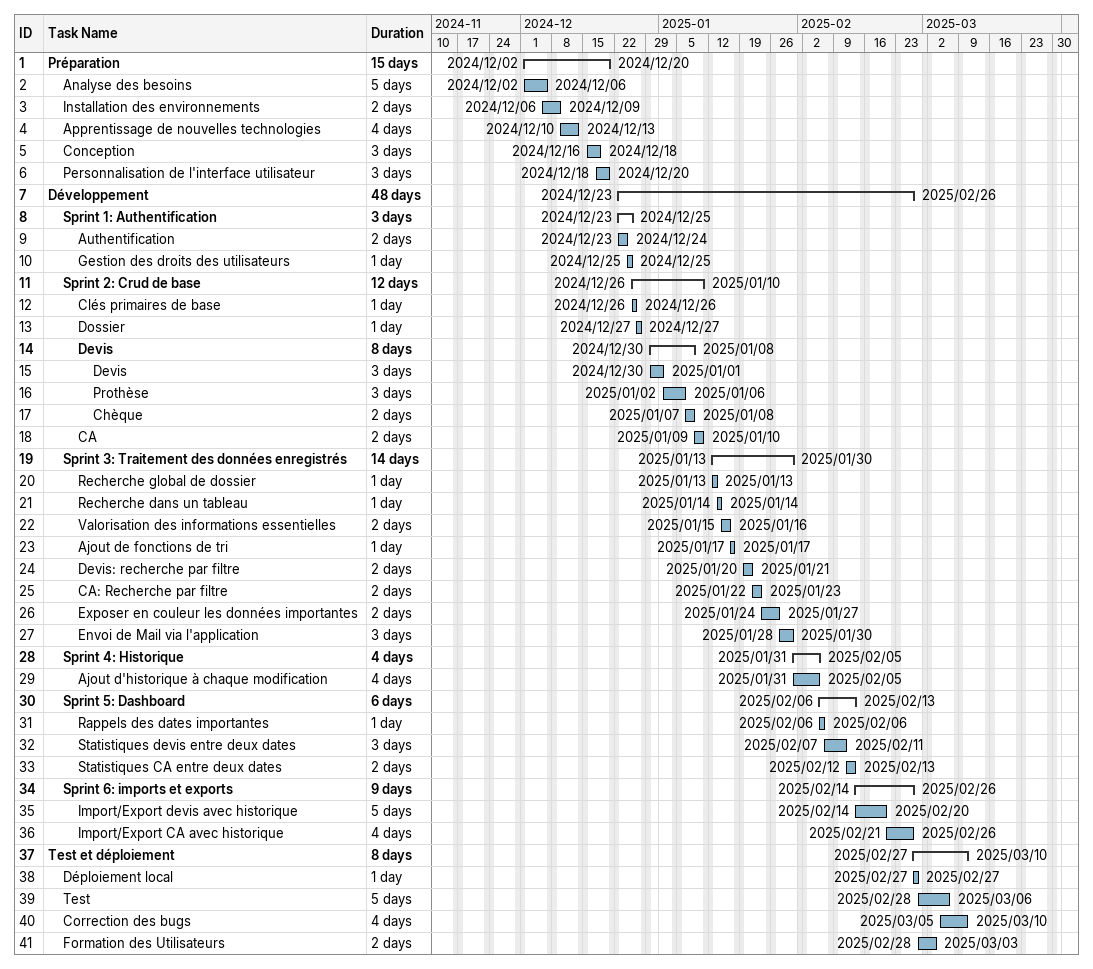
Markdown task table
| ID | Level | Task | Duration | Start | Finish |
|---|---|---|---|---|---|
| 1 | 1 | **Préparation** | 15d | 2024-12-02 | 2024-12-20 |
| 2 | 2 | Analyse des besoins | 5d | 2024-12-02 | 2024-12-06 |
| 3 | 2 | Installation des environnements | 2d | 2024-12-06 | 2024-12-09 |
| 4 | 2 | Apprentissage de nouvelles technologies | 4d | 2024-12-10 | 2024-12-13 |
| 5 | 2 | Conception | 3d | 2024-12-16 | 2024-12-18 |
| 6 | 2 | Personnalisation de l'interface utilisateur | 3d | 2024-12-18 | 2024-12-20 |
| 7 | 1 | **Développement** | 48d | 2024-12-23 | 2025-02-26 |
| 8 | 2 | **Sprint 1: Authentification** | 3d | 2024-12-23 | 2024-12-25 |
| 9 | 3 | Authentification | 2d | 2024-12-23 | 2024-12-24 |
| 10 | 3 | Gestion des droits des utilisateurs | 1d | 2024-12-25 | 2024-12-25 |
| 11 | 2 | **Sprint 2: Crud de base** | 12d | 2024-12-26 | 2025-01-10 |
| 12 | 3 | Clés primaires de base | 1d | 2024-12-26 | 2024-12-26 |
| 13 | 3 | Dossier | 1d | 2024-12-27 | 2024-12-27 |
| 14 | 3 | **Devis** | 8d | 2024-12-30 | 2025-01-08 |
| 15 | 4 | Devis | 3d | 2024-12-30 | 2025-01-01 |
| 16 | 4 | Prothèse | 3d | 2025-01-02 | 2025-01-06 |
| 17 | 4 | Chèque | 2d | 2025-01-07 | 2025-01-08 |
| 18 | 3 | CA | 2d | 2025-01-09 | 2025-01-10 |
| 19 | 2 | **Sprint 3: Traitement des données enregistrés** | 14d | 2025-01-13 | 2025-01-30 |
| 20 | 3 | Recherche global de dossier | 1d | 2025-01-13 | 2025-01-13 |
| 21 | 3 | Recherche dans un tableau | 1d | 2025-01-14 | 2025-01-14 |
| 22 | 3 | Valorisation des informations essentielles | 2d | 2025-01-15 | 2025-01-16 |
| 23 | 3 | Ajout de fonctions de tri | 1d | 2025-01-17 | 2025-01-17 |
| 24 | 3 | Devis: recherche par filtre | 2d | 2025-01-20 | 2025-01-21 |
| 25 | 3 | CA: Recherche par filtre | 2d | 2025-01-22 | 2025-01-23 |
| 26 | 3 | Exposer en couleur les données importantes | 2d | 2025-01-24 | 2025-01-27 |
| 27 | 3 | Envoi de Mail via l'application | 3d | 2025-01-28 | 2025-01-30 |
| 28 | 2 | **Sprint 4: Historique** | 4d | 2025-01-31 | 2025-02-05 |
| 29 | 3 | Ajout d'historique à chaque modification | 4d | 2025-01-31 | 2025-02-05 |
| 30 | 2 | **Sprint 5: Dashboard** | 6d | 2025-02-06 | 2025-02-13 |
| 31 | 3 | Rappels des dates importantes | 1d | 2025-02-06 | 2025-02-06 |
| 32 | 3 | Statistiques devis entre deux dates | 3d | 2025-02-07 | 2025-02-11 |
| 33 | 3 | Statistiques CA entre deux dates | 2d | 2025-02-12 | 2025-02-13 |
| 34 | 2 | **Sprint 6: imports et exports** | 9d | 2025-02-14 | 2025-02-26 |
| 35 | 3 | Import/Export devis avec historique | 5d | 2025-02-14 | 2025-02-20 |
| 36 | 3 | Import/Export CA avec historique | 4d | 2025-02-21 | 2025-02-26 |
| 37 | 1 | **Test et déploiement** | 8d | 2025-02-27 | 2025-03-10 |
| 38 | 2 | Déploiement local | 1d | 2025-02-27 | 2025-02-27 |
| 39 | 2 | Test | 5d | 2025-02-28 | 2025-03-06 |
| 40 | 2 | Correction des bugs | 4d | 2025-03-05 | 2025-03-10 |
| 41 | 2 | Formation des Utilisateurs | 2d | 2025-02-28 | 2025-03-03 |
